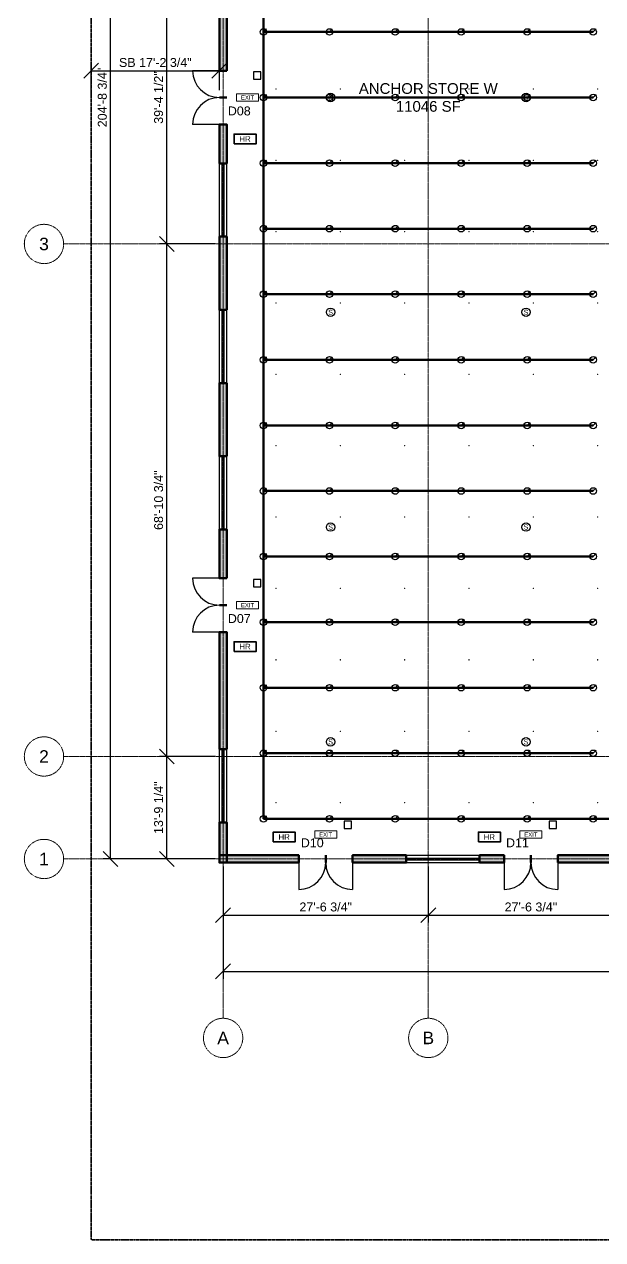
# Model space of a CAD drawing. Header units: inches. Extents: x -108 to 4832, y -12 to 3555.
# Drawn here: x -108 to 824, y 0 to 1961 of the extents above; entities that cross this region are included whole.
import ezdxf
from ezdxf.enums import TextEntityAlignment as Align

# ---------------------------------------------------------------- set-up
doc = ezdxf.new("R2010")
doc.units = ezdxf.units.IN
doc.header["$LTSCALE"] = 0.03937
doc.header["$MEASUREMENT"] = 0
doc.linetypes.add('CENTER', pattern=[5.08, 3.175, -0.635, 0.635, -0.635])
doc.linetypes.add('PHANTOM', pattern=[6.35, 3.175, -0.635, 0.635, -0.635, 0.635, -0.635])
for name, color, linetype, lineweight in [('A-ANNO-DIMS', 1, 'Continuous', 18), ('A-ANNO-SYMB', 2, 'Continuous', 18), ('A-AREA-IDEN', 2, 'Continuous', 18), ('A-DOOR', 3, 'Continuous', 25), ('A-GLAZ', 4, 'Continuous', 25), ('A-WALL', 7, 'Continuous', 50), ('A-WALL-PATT', 8, 'Continuous', 9), ('C-PROP-LINE', 1, 'PHANTOM', 35), ('E-ANNO-TEXT', 52, 'Continuous', 18), ('E-FALM', 230, 'Continuous', 25), ('E-LITE-EMER', 40, 'Continuous', 18), ('FP-ANNO-TEXT', 14, 'Continuous', 18), ('FP-HOSE', 20, 'Continuous', 35), ('FP-SPRK-HEAD', 1, 'Continuous', 25), ('FP-SPRK-PIPE', 12, 'Continuous', 50), ('M-HVAC-SCD', 4, 'Continuous', 18), ('S-GRID', 1, 'CENTER', 13)]:
    doc.layers.add(name, color=color, linetype=linetype, lineweight=lineweight)
doc.styles.add('NCS-ARIAL', font='arial.ttf')
doc.dimstyles.new('ARCH-48', dxfattribs={"dimscale": 192, "dimtxt": 0.075, "dimasz": 0.0625, "dimexe": 0.0625, "dimexo": 0.0625, "dimgap": 0.03125, "dimtad": 1, "dimdec": 4, "dimzin": 3, "dimdsep": 46, "dimlunit": 4, "dimtxsty": 'NCS-ARIAL', "dimtsz": 0.0625, "dimcen": 2.5, "dimclrd": 256, "dimclre": 256, "dimclrt": 256, "dimazin": 3, "dimtfac": 1, "dimtmove": 0, "dimatfit": 3, "dimarcsym": 0})

msp = doc.modelspace()

# ---------------------------------------------------------------- hatches: boundary and pattern name
at = {"layer": 'A-WALL-PATT'}
for points in [[(218.50394, 1885.82677), (218.50394, 2090.55118), (206.69291, 2090.55118), (206.69291, 1885.82677)], [(218.50394, 1736.22047), (218.50394, 1799.2126), (206.69291, 1799.2126), (206.69291, 1736.22047)], [(218.50394, 1500), (218.50394, 1618.11024), (206.69291, 1618.11024), (206.69291, 1500)], [(218.50394, 1263.77953), (218.50394, 1381.88976), (206.69291, 1381.88976), (206.69291, 1263.77953)], [(218.50394, 1066.92913), (218.50394, 1145.66929), (206.69291, 1145.66929), (206.69291, 1066.92913)], [(218.50394, 791.33858), (218.50394, 980.31496), (206.69291, 980.31496), (206.69291, 791.33858)], [(218.50394, 608.26772), (218.50394, 673.22835), (206.69291, 673.22835), (206.69291, 608.26772)], [(206.69291, 608.26772), (334.64567, 608.26772), (334.64567, 620.07874), (206.69291, 620.07874)], [(421.25984, 608.26772), (507.87402, 608.26772), (507.87402, 620.07874), (421.25984, 620.07874)], [(625.98425, 608.26772), (665.35433, 608.26772), (665.35433, 620.07874), (625.98425, 620.07874)], [(751.9685, 608.26772), (1106.29921, 608.26772), (1106.29921, 620.07874), (751.9685, 620.07874)]]:
    msp.add_hatch(color=256, dxfattribs=at).paths.add_polyline_path(points)

# ---------------------------------------------------------------- linework, layer by layer
at = {"layer": 'A-DOOR'}
for p, q in [((206.69291, 1885.82677), (163.38583, 1885.82677)), ((206.69291, 1799.2126), (163.38583, 1799.2126)), ((206.69291, 1066.92913), (163.38583, 1066.92913)), ((206.69291, 980.31496), (163.38583, 980.31496)), ((334.64567, 608.26772), (334.64567, 564.96063)), ((421.25984, 608.26772), (421.25984, 564.96063)), ((665.35433, 608.26772), (665.35433, 564.96063)), ((751.9685, 608.26772), (751.9685, 564.96063))]:
    msp.add_line(p, q, dxfattribs=at)
for centre, start, end in [((206.69291, 1885.82677), 180, -90), ((206.69291, 1799.2126), 90, 180), ((206.69291, 1066.92913), 180, -90), ((206.69291, 980.31496), 90, 180), ((334.64567, 608.26772), -90, 0), ((421.25984, 608.26772), 180, -90), ((665.35433, 608.26772), -90, 0), ((751.9685, 608.26772), 180, -90)]:
    msp.add_arc(centre, 43.30709, start, end, dxfattribs=at)
at = {"layer": 'A-GLAZ'}
for p, q in [((206.69291, 1618.11024), (206.69291, 1736.22047)), ((211.12205, 1618.11024), (211.12205, 1736.22047)), ((214.0748, 1618.11024), (214.0748, 1736.22047)), ((218.50394, 1618.11024), (218.50394, 1736.22047)), ((206.69291, 1381.88976), (206.69291, 1500)), ((211.12205, 1381.88976), (211.12205, 1500)), ((214.0748, 1381.88976), (214.0748, 1500)), ((218.50394, 1381.88976), (218.50394, 1500)), ((206.69291, 1145.66929), (206.69291, 1263.77953)), ((211.12205, 1145.66929), (211.12205, 1263.77953)), ((214.0748, 1145.66929), (214.0748, 1263.77953)), ((218.50394, 1145.66929), (218.50394, 1263.77953)), ((206.69291, 673.22835), (206.69291, 791.33858)), ((211.12205, 673.22835), (211.12205, 791.33858)), ((214.0748, 673.22835), (214.0748, 791.33858)), ((218.50394, 673.22835), (218.50394, 791.33858)), ((507.87402, 620.07874), (625.98425, 620.07874)), ((507.87402, 615.64961), (625.98425, 615.64961)), ((507.87402, 612.69685), (625.98425, 612.69685)), ((507.87402, 608.26772), (625.98425, 608.26772))]:
    msp.add_line(p, q, dxfattribs=at)
at = {"layer": 'A-WALL'}
for p, q in [((218.50394, 1885.82677), (206.69291, 1885.82677)), ((218.50394, 1842.51969), (206.69291, 1842.51969)), ((218.50394, 1842.51969), (206.69291, 1842.51969)), ((218.50394, 1799.2126), (206.69291, 1799.2126)), ((218.50394, 1736.22047), (206.69291, 1736.22047)), ((218.50394, 1618.11024), (206.69291, 1618.11024)), ((218.50394, 1500), (206.69291, 1500)), ((218.50394, 1381.88976), (206.69291, 1381.88976)), ((218.50394, 1263.77953), (206.69291, 1263.77953)), ((218.50394, 1145.66929), (206.69291, 1145.66929)), ((218.50394, 1066.92913), (206.69291, 1066.92913)), ((218.50394, 1023.62205), (206.69291, 1023.62205)), ((218.50394, 1023.62205), (206.69291, 1023.62205)), ((218.50394, 980.31496), (206.69291, 980.31496)), ((218.50394, 791.33858), (206.69291, 791.33858)), ((218.50394, 673.22835), (206.69291, 673.22835)), ((334.64567, 608.26772), (334.64567, 620.07874)), ((377.95276, 608.26772), (377.95276, 620.07874)), ((377.95276, 608.26772), (377.95276, 620.07874)), ((421.25984, 608.26772), (421.25984, 620.07874)), ((507.87402, 608.26772), (507.87402, 620.07874)), ((625.98425, 608.26772), (625.98425, 620.07874)), ((665.35433, 608.26772), (665.35433, 620.07874)), ((708.66142, 608.26772), (708.66142, 620.07874)), ((708.66142, 608.26772), (708.66142, 620.07874)), ((751.9685, 608.26772), (751.9685, 620.07874))]:
    msp.add_line(p, q, dxfattribs=at)
for points in [[(218.50394, 1885.82677), (218.50394, 2090.55118), (206.69291, 2090.55118), (206.69291, 1885.82677)], [(218.50394, 1736.22047), (218.50394, 1799.2126), (206.69291, 1799.2126), (206.69291, 1736.22047)], [(218.50394, 1500), (218.50394, 1618.11024), (206.69291, 1618.11024), (206.69291, 1500)], [(218.50394, 1263.77953), (218.50394, 1381.88976), (206.69291, 1381.88976), (206.69291, 1263.77953)], [(218.50394, 1066.92913), (218.50394, 1145.66929), (206.69291, 1145.66929), (206.69291, 1066.92913)], [(218.50394, 791.33858), (218.50394, 980.31496), (206.69291, 980.31496), (206.69291, 791.33858)], [(218.50394, 608.26772), (218.50394, 673.22835), (206.69291, 673.22835), (206.69291, 608.26772)], [(206.69291, 608.26772), (334.64567, 608.26772), (334.64567, 620.07874), (206.69291, 620.07874)], [(421.25984, 608.26772), (507.87402, 608.26772), (507.87402, 620.07874), (421.25984, 620.07874)], [(625.98425, 608.26772), (665.35433, 608.26772), (665.35433, 620.07874), (625.98425, 620.07874)], [(751.9685, 608.26772), (1106.29921, 608.26772), (1106.29921, 620.07874), (751.9685, 620.07874)]]:
    msp.add_lwpolyline(points, close=True, dxfattribs=at)
at = {"layer": 'C-PROP-LINE'}
msp.add_lwpolyline([(0, 0), (4724.40945, 0), (4724.40945, 3543.30709), (0, 3543.30709)], close=True, dxfattribs=at)
at = {"layer": 'E-FALM'}
for points in [[(261.81102, 1872.04724), (273.62205, 1872.04724), (273.62205, 1883.85827), (261.81102, 1883.85827)], [(261.81102, 1053.14961), (273.62205, 1053.14961), (273.62205, 1064.96063), (261.81102, 1064.96063)], [(407.48031, 663.38583), (419.29134, 663.38583), (419.29134, 675.19685), (407.48031, 675.19685)], [(738.18898, 663.38583), (750, 663.38583), (750, 675.19685), (738.18898, 675.19685)]]:
    msp.add_lwpolyline(points, close=True, dxfattribs=at)
for centre in [(385.82677, 1842.51969), (700.7874, 1842.51969), (385.82677, 1496.06299), (700.7874, 1496.06299), (385.82677, 1149.6063), (700.7874, 1149.6063), (385.82677, 803.14961), (700.7874, 803.14961)]:
    msp.add_circle(centre, 6.80315, dxfattribs=at)
at = {"layer": 'E-LITE-EMER'}
for points in [[(234.25197, 1836.61417), (269.68504, 1836.61417), (269.68504, 1848.4252), (234.25197, 1848.4252)], [(234.25197, 1017.71654), (269.68504, 1017.71654), (269.68504, 1029.52756), (234.25197, 1029.52756)], [(360.23622, 647.6378), (395.66929, 647.6378), (395.66929, 659.44882), (360.23622, 659.44882)], [(690.94488, 647.6378), (726.37795, 647.6378), (726.37795, 659.44882), (690.94488, 659.44882)]]:
    msp.add_lwpolyline(points, close=True, dxfattribs=at)
at = {"layer": 'FP-HOSE'}
for points in [[(230.31496, 1767.71654), (265.74803, 1767.71654), (265.74803, 1783.46457), (230.31496, 1783.46457)], [(230.31496, 948.8189), (265.74803, 948.8189), (265.74803, 964.56693), (230.31496, 964.56693)], [(293.30709, 641.73228), (328.74016, 641.73228), (328.74016, 657.48031), (293.30709, 657.48031)], [(624.01575, 641.73228), (659.44882, 641.73228), (659.44882, 657.48031), (624.01575, 657.48031)]]:
    msp.add_lwpolyline(points, close=True, dxfattribs=at)
at = {"layer": 'FP-SPRK-HEAD'}
for p, q in [((277.55906, 1948.30537), (282.32126, 1953.06758)), ((383.85827, 1948.30537), (388.62047, 1953.06758)), ((490.15748, 1948.30537), (494.91969, 1953.06758)), ((596.45669, 1948.30537), (601.2189, 1953.06758)), ((702.75591, 1948.30537), (707.51811, 1953.06758)), ((809.05512, 1948.30537), (813.81732, 1953.06758)), ((277.55906, 1842.51969), (282.32126, 1847.28189)), ((383.85827, 1842.51969), (388.62047, 1847.28189)), ((490.15748, 1842.51969), (494.91969, 1847.28189)), ((596.45669, 1842.51969), (601.2189, 1847.28189)), ((702.75591, 1842.51969), (707.51811, 1847.28189)), ((809.05512, 1842.51969), (813.81732, 1847.28189)), ((277.55906, 1736.734), (282.32126, 1741.4962)), ((383.85827, 1736.734), (388.62047, 1741.4962)), ((490.15748, 1736.734), (494.91969, 1741.4962)), ((596.45669, 1736.734), (601.2189, 1741.4962)), ((702.75591, 1736.734), (707.51811, 1741.4962)), ((809.05512, 1736.734), (813.81732, 1741.4962)), ((277.55906, 1630.94831), (282.32126, 1635.71051)), ((383.85827, 1630.94831), (388.62047, 1635.71051)), ((490.15748, 1630.94831), (494.91969, 1635.71051)), ((596.45669, 1630.94831), (601.2189, 1635.71051)), ((702.75591, 1630.94831), (707.51811, 1635.71051)), ((809.05512, 1630.94831), (813.81732, 1635.71051)), ((277.55906, 1525.16262), (282.32126, 1529.92482)), ((383.85827, 1525.16262), (388.62047, 1529.92482)), ((490.15748, 1525.16262), (494.91969, 1529.92482)), ((596.45669, 1525.16262), (601.2189, 1529.92482)), ((702.75591, 1525.16262), (707.51811, 1529.92482)), ((809.05512, 1525.16262), (813.81732, 1529.92482)), ((277.55906, 1419.37693), (282.32126, 1424.13913)), ((383.85827, 1419.37693), (388.62047, 1424.13913)), ((490.15748, 1419.37693), (494.91969, 1424.13913)), ((596.45669, 1419.37693), (601.2189, 1424.13913)), ((702.75591, 1419.37693), (707.51811, 1424.13913)), ((809.05512, 1419.37693), (813.81732, 1424.13913)), ((277.55906, 1313.59124), (282.32126, 1318.35344)), ((383.85827, 1313.59124), (388.62047, 1318.35344)), ((490.15748, 1313.59124), (494.91969, 1318.35344)), ((596.45669, 1313.59124), (601.2189, 1318.35344)), ((702.75591, 1313.59124), (707.51811, 1318.35344)), ((809.05512, 1313.59124), (813.81732, 1318.35344)), ((277.55906, 1207.80555), (282.32126, 1212.56775)), ((383.85827, 1207.80555), (388.62047, 1212.56775)), ((490.15748, 1207.80555), (494.91969, 1212.56775)), ((596.45669, 1207.80555), (601.2189, 1212.56775)), ((702.75591, 1207.80555), (707.51811, 1212.56775)), ((809.05512, 1207.80555), (813.81732, 1212.56775)), ((277.55906, 1102.01986), (282.32126, 1106.78206)), ((383.85827, 1102.01986), (388.62047, 1106.78206)), ((490.15748, 1102.01986), (494.91969, 1106.78206)), ((596.45669, 1102.01986), (601.2189, 1106.78206)), ((702.75591, 1102.01986), (707.51811, 1106.78206)), ((809.05512, 1102.01986), (813.81732, 1106.78206)), ((277.55906, 996.23417), (282.32126, 1000.99637)), ((383.85827, 996.23417), (388.62047, 1000.99637)), ((490.15748, 996.23417), (494.91969, 1000.99637)), ((596.45669, 996.23417), (601.2189, 1000.99637)), ((702.75591, 996.23417), (707.51811, 1000.99637)), ((809.05512, 996.23417), (813.81732, 1000.99637)), ((277.55906, 890.44848), (282.32126, 895.21068)), ((383.85827, 890.44848), (388.62047, 895.21068)), ((490.15748, 890.44848), (494.91969, 895.21068)), ((596.45669, 890.44848), (601.2189, 895.21068)), ((702.75591, 890.44848), (707.51811, 895.21068)), ((809.05512, 890.44848), (813.81732, 895.21068)), ((277.55906, 784.66279), (282.32126, 789.42499)), ((383.85827, 784.66279), (388.62047, 789.42499)), ((490.15748, 784.66279), (494.91969, 789.42499)), ((596.45669, 784.66279), (601.2189, 789.42499)), ((702.75591, 784.66279), (707.51811, 789.42499)), ((809.05512, 784.66279), (813.81732, 789.42499)), ((277.55906, 678.8771), (282.32126, 683.6393)), ((383.85827, 678.8771), (388.62047, 683.6393)), ((490.15748, 678.8771), (494.91969, 683.6393)), ((596.45669, 678.8771), (601.2189, 683.6393)), ((702.75591, 678.8771), (707.51811, 683.6393)), ((809.05512, 678.8771), (813.81732, 683.6393))]:
    msp.add_line(p, q, dxfattribs=at)
for centre in [(277.55906, 1948.30537), (383.85827, 1948.30537), (490.15748, 1948.30537), (596.45669, 1948.30537), (702.75591, 1948.30537), (809.05512, 1948.30537), (277.55906, 1842.51969), (383.85827, 1842.51969), (490.15748, 1842.51969), (596.45669, 1842.51969), (702.75591, 1842.51969), (809.05512, 1842.51969), (277.55906, 1736.734), (383.85827, 1736.734), (490.15748, 1736.734), (596.45669, 1736.734), (702.75591, 1736.734), (809.05512, 1736.734), (277.55906, 1630.94831), (383.85827, 1630.94831), (490.15748, 1630.94831), (596.45669, 1630.94831), (702.75591, 1630.94831), (809.05512, 1630.94831), (277.55906, 1525.16262), (383.85827, 1525.16262), (490.15748, 1525.16262), (596.45669, 1525.16262), (702.75591, 1525.16262), (809.05512, 1525.16262), (277.55906, 1419.37693), (383.85827, 1419.37693), (490.15748, 1419.37693), (596.45669, 1419.37693), (702.75591, 1419.37693), (809.05512, 1419.37693), (277.55906, 1313.59124), (383.85827, 1313.59124), (490.15748, 1313.59124), (596.45669, 1313.59124), (702.75591, 1313.59124), (809.05512, 1313.59124), (277.55906, 1207.80555), (383.85827, 1207.80555), (490.15748, 1207.80555), (596.45669, 1207.80555), (702.75591, 1207.80555), (809.05512, 1207.80555), (277.55906, 1102.01986), (383.85827, 1102.01986), (490.15748, 1102.01986), (596.45669, 1102.01986), (702.75591, 1102.01986), (809.05512, 1102.01986), (277.55906, 996.23417), (383.85827, 996.23417), (490.15748, 996.23417), (596.45669, 996.23417), (702.75591, 996.23417), (809.05512, 996.23417), (277.55906, 890.44848), (383.85827, 890.44848), (490.15748, 890.44848), (596.45669, 890.44848), (702.75591, 890.44848), (809.05512, 890.44848), (277.55906, 784.66279), (383.85827, 784.66279), (490.15748, 784.66279), (596.45669, 784.66279), (702.75591, 784.66279), (809.05512, 784.66279), (277.55906, 678.8771), (383.85827, 678.8771), (490.15748, 678.8771), (596.45669, 678.8771), (702.75591, 678.8771), (809.05512, 678.8771)]:
    msp.add_circle(centre, 5.29134, dxfattribs=at)
at = {"layer": 'FP-SPRK-PIPE'}
for p, q in [((277.55906, 1948.30537), (277.55906, 2054.09106)), ((277.55906, 1948.30537), (383.85827, 1948.30537)), ((277.55906, 1842.51969), (277.55906, 1948.30537)), ((383.85827, 1948.30537), (490.15748, 1948.30537)), ((490.15748, 1948.30537), (596.45669, 1948.30537)), ((596.45669, 1948.30537), (702.75591, 1948.30537)), ((702.75591, 1948.30537), (809.05512, 1948.30537)), ((277.55906, 1842.51969), (383.85827, 1842.51969)), ((277.55906, 1736.734), (277.55906, 1842.51969)), ((383.85827, 1842.51969), (490.15748, 1842.51969)), ((490.15748, 1842.51969), (596.45669, 1842.51969)), ((596.45669, 1842.51969), (702.75591, 1842.51969)), ((702.75591, 1842.51969), (809.05512, 1842.51969)), ((277.55906, 1736.734), (383.85827, 1736.734)), ((277.55906, 1630.94831), (277.55906, 1736.734)), ((383.85827, 1736.734), (490.15748, 1736.734)), ((490.15748, 1736.734), (596.45669, 1736.734)), ((596.45669, 1736.734), (702.75591, 1736.734)), ((702.75591, 1736.734), (809.05512, 1736.734)), ((277.55906, 1630.94831), (383.85827, 1630.94831)), ((277.55906, 1525.16262), (277.55906, 1630.94831)), ((383.85827, 1630.94831), (490.15748, 1630.94831)), ((490.15748, 1630.94831), (596.45669, 1630.94831)), ((596.45669, 1630.94831), (702.75591, 1630.94831)), ((702.75591, 1630.94831), (809.05512, 1630.94831)), ((277.55906, 1525.16262), (383.85827, 1525.16262)), ((277.55906, 1419.37693), (277.55906, 1525.16262)), ((383.85827, 1525.16262), (490.15748, 1525.16262)), ((490.15748, 1525.16262), (596.45669, 1525.16262)), ((596.45669, 1525.16262), (702.75591, 1525.16262)), ((702.75591, 1525.16262), (809.05512, 1525.16262)), ((277.55906, 1419.37693), (383.85827, 1419.37693)), ((277.55906, 1313.59124), (277.55906, 1419.37693)), ((383.85827, 1419.37693), (490.15748, 1419.37693)), ((490.15748, 1419.37693), (596.45669, 1419.37693)), ((596.45669, 1419.37693), (702.75591, 1419.37693)), ((702.75591, 1419.37693), (809.05512, 1419.37693)), ((277.55906, 1313.59124), (383.85827, 1313.59124)), ((277.55906, 1207.80555), (277.55906, 1313.59124)), ((383.85827, 1313.59124), (490.15748, 1313.59124)), ((490.15748, 1313.59124), (596.45669, 1313.59124)), ((596.45669, 1313.59124), (702.75591, 1313.59124)), ((702.75591, 1313.59124), (809.05512, 1313.59124)), ((277.55906, 1207.80555), (383.85827, 1207.80555)), ((277.55906, 1102.01986), (277.55906, 1207.80555)), ((383.85827, 1207.80555), (490.15748, 1207.80555)), ((490.15748, 1207.80555), (596.45669, 1207.80555)), ((596.45669, 1207.80555), (702.75591, 1207.80555)), ((702.75591, 1207.80555), (809.05512, 1207.80555)), ((277.55906, 1102.01986), (383.85827, 1102.01986)), ((277.55906, 996.23417), (277.55906, 1102.01986)), ((383.85827, 1102.01986), (490.15748, 1102.01986)), ((490.15748, 1102.01986), (596.45669, 1102.01986)), ((596.45669, 1102.01986), (702.75591, 1102.01986)), ((702.75591, 1102.01986), (809.05512, 1102.01986)), ((277.55906, 996.23417), (383.85827, 996.23417)), ((277.55906, 890.44848), (277.55906, 996.23417)), ((383.85827, 996.23417), (490.15748, 996.23417)), ((490.15748, 996.23417), (596.45669, 996.23417)), ((596.45669, 996.23417), (702.75591, 996.23417)), ((702.75591, 996.23417), (809.05512, 996.23417)), ((277.55906, 890.44848), (383.85827, 890.44848)), ((277.55906, 784.66279), (277.55906, 890.44848)), ((383.85827, 890.44848), (490.15748, 890.44848)), ((490.15748, 890.44848), (596.45669, 890.44848)), ((596.45669, 890.44848), (702.75591, 890.44848)), ((702.75591, 890.44848), (809.05512, 890.44848)), ((277.55906, 784.66279), (383.85827, 784.66279)), ((277.55906, 678.8771), (277.55906, 784.66279)), ((383.85827, 784.66279), (490.15748, 784.66279)), ((490.15748, 784.66279), (596.45669, 784.66279)), ((596.45669, 784.66279), (702.75591, 784.66279)), ((702.75591, 784.66279), (809.05512, 784.66279)), ((277.55906, 678.8771), (383.85827, 678.8771)), ((277.55906, 678.8771), (874.01575, 678.8771)), ((383.85827, 678.8771), (490.15748, 678.8771)), ((490.15748, 678.8771), (596.45669, 678.8771)), ((596.45669, 678.8771), (702.75591, 678.8771)), ((702.75591, 678.8771), (809.05512, 678.8771))]:
    msp.add_line(p, q, dxfattribs=at)
at = {"layer": 'M-HVAC-SCD'}
for p, q in [((297.60266, 1856.00161), (298.19786, 1856.59681)), ((297.60266, 1856.59681), (298.19786, 1856.00161)), ((401.2772, 1856.00161), (401.8724, 1856.59681)), ((401.2772, 1856.59681), (401.8724, 1856.00161)), ((504.95174, 1856.00161), (505.54694, 1856.59681)), ((504.95174, 1856.59681), (505.54694, 1856.00161)), ((608.62628, 1856.00161), (609.22149, 1856.59681)), ((608.62628, 1856.59681), (609.22149, 1856.00161)), ((712.30082, 1856.00161), (712.89603, 1856.59681)), ((712.30082, 1856.59681), (712.89603, 1856.00161)), ((815.97537, 1856.00161), (816.57057, 1856.59681)), ((815.97537, 1856.59681), (816.57057, 1856.00161)), ((297.60266, 1740.891), (298.19786, 1741.4862)), ((297.60266, 1741.4862), (298.19786, 1740.891)), ((401.2772, 1740.891), (401.8724, 1741.4862)), ((401.2772, 1741.4862), (401.8724, 1740.891)), ((504.95174, 1740.891), (505.54694, 1741.4862)), ((504.95174, 1741.4862), (505.54694, 1740.891)), ((608.62628, 1740.891), (609.22149, 1741.4862)), ((608.62628, 1741.4862), (609.22149, 1740.891)), ((712.30082, 1740.891), (712.89603, 1741.4862)), ((712.30082, 1741.4862), (712.89603, 1740.891)), ((815.97537, 1740.891), (816.57057, 1741.4862)), ((815.97537, 1741.4862), (816.57057, 1740.891)), ((297.60266, 1625.78039), (298.19786, 1626.37559)), ((297.60266, 1626.37559), (298.19786, 1625.78039)), ((401.2772, 1625.78039), (401.8724, 1626.37559)), ((401.2772, 1626.37559), (401.8724, 1625.78039)), ((504.95174, 1625.78039), (505.54694, 1626.37559)), ((504.95174, 1626.37559), (505.54694, 1625.78039)), ((608.62628, 1625.78039), (609.22149, 1626.37559)), ((608.62628, 1626.37559), (609.22149, 1625.78039)), ((712.30082, 1625.78039), (712.89603, 1626.37559)), ((712.30082, 1626.37559), (712.89603, 1625.78039)), ((815.97537, 1625.78039), (816.57057, 1626.37559)), ((815.97537, 1626.37559), (816.57057, 1625.78039)), ((297.60266, 1510.66978), (298.19786, 1511.26498)), ((297.60266, 1511.26498), (298.19786, 1510.66978)), ((401.2772, 1510.66978), (401.8724, 1511.26498)), ((401.2772, 1511.26498), (401.8724, 1510.66978)), ((504.95174, 1510.66978), (505.54694, 1511.26498)), ((504.95174, 1511.26498), (505.54694, 1510.66978)), ((608.62628, 1510.66978), (609.22149, 1511.26498)), ((608.62628, 1511.26498), (609.22149, 1510.66978)), ((712.30082, 1510.66978), (712.89603, 1511.26498)), ((712.30082, 1511.26498), (712.89603, 1510.66978)), ((815.97537, 1510.66978), (816.57057, 1511.26498)), ((815.97537, 1511.26498), (816.57057, 1510.66978)), ((297.60266, 1395.55917), (298.19786, 1396.15437)), ((297.60266, 1396.15437), (298.19786, 1395.55917)), ((401.2772, 1395.55917), (401.8724, 1396.15437)), ((401.2772, 1396.15437), (401.8724, 1395.55917)), ((504.95174, 1395.55917), (505.54694, 1396.15437)), ((504.95174, 1396.15437), (505.54694, 1395.55917)), ((608.62628, 1395.55917), (609.22149, 1396.15437)), ((608.62628, 1396.15437), (609.22149, 1395.55917)), ((712.30082, 1395.55917), (712.89603, 1396.15437)), ((712.30082, 1396.15437), (712.89603, 1395.55917)), ((815.97537, 1395.55917), (816.57057, 1396.15437)), ((815.97537, 1396.15437), (816.57057, 1395.55917)), ((297.60266, 1280.44856), (298.19786, 1281.04376)), ((297.60266, 1281.04376), (298.19786, 1280.44856)), ((401.2772, 1280.44856), (401.8724, 1281.04376)), ((401.2772, 1281.04376), (401.8724, 1280.44856)), ((504.95174, 1280.44856), (505.54694, 1281.04376)), ((504.95174, 1281.04376), (505.54694, 1280.44856)), ((608.62628, 1280.44856), (609.22149, 1281.04376)), ((608.62628, 1281.04376), (609.22149, 1280.44856)), ((712.30082, 1280.44856), (712.89603, 1281.04376)), ((712.30082, 1281.04376), (712.89603, 1280.44856)), ((815.97537, 1280.44856), (816.57057, 1281.04376)), ((815.97537, 1281.04376), (816.57057, 1280.44856)), ((297.60266, 1165.33794), (298.19786, 1165.93315)), ((297.60266, 1165.93315), (298.19786, 1165.33794)), ((401.2772, 1165.33794), (401.8724, 1165.93315)), ((401.2772, 1165.93315), (401.8724, 1165.33794)), ((504.95174, 1165.33794), (505.54694, 1165.93315)), ((504.95174, 1165.93315), (505.54694, 1165.33794)), ((608.62628, 1165.33794), (609.22149, 1165.93315)), ((608.62628, 1165.93315), (609.22149, 1165.33794)), ((712.30082, 1165.33794), (712.89603, 1165.93315)), ((712.30082, 1165.93315), (712.89603, 1165.33794)), ((815.97537, 1165.33794), (816.57057, 1165.93315)), ((815.97537, 1165.93315), (816.57057, 1165.33794)), ((297.60266, 1050.22733), (298.19786, 1050.82253)), ((297.60266, 1050.82253), (298.19786, 1050.22733)), ((401.2772, 1050.22733), (401.8724, 1050.82253)), ((401.2772, 1050.82253), (401.8724, 1050.22733)), ((504.95174, 1050.22733), (505.54694, 1050.82253)), ((504.95174, 1050.82253), (505.54694, 1050.22733)), ((608.62628, 1050.22733), (609.22149, 1050.82253)), ((608.62628, 1050.82253), (609.22149, 1050.22733)), ((712.30082, 1050.22733), (712.89603, 1050.82253)), ((712.30082, 1050.82253), (712.89603, 1050.22733)), ((815.97537, 1050.22733), (816.57057, 1050.82253)), ((815.97537, 1050.82253), (816.57057, 1050.22733)), ((297.60266, 935.11672), (298.19786, 935.71192)), ((297.60266, 935.71192), (298.19786, 935.11672)), ((401.2772, 935.11672), (401.8724, 935.71192)), ((401.2772, 935.71192), (401.8724, 935.11672)), ((504.95174, 935.11672), (505.54694, 935.71192)), ((504.95174, 935.71192), (505.54694, 935.11672)), ((608.62628, 935.11672), (609.22149, 935.71192)), ((608.62628, 935.71192), (609.22149, 935.11672)), ((712.30082, 935.11672), (712.89603, 935.71192)), ((712.30082, 935.71192), (712.89603, 935.11672)), ((815.97537, 935.11672), (816.57057, 935.71192)), ((815.97537, 935.71192), (816.57057, 935.11672)), ((297.60266, 820.00611), (298.19786, 820.60131)), ((297.60266, 820.60131), (298.19786, 820.00611)), ((401.2772, 820.00611), (401.8724, 820.60131)), ((401.2772, 820.60131), (401.8724, 820.00611)), ((504.95174, 820.00611), (505.54694, 820.60131)), ((504.95174, 820.60131), (505.54694, 820.00611)), ((608.62628, 820.00611), (609.22149, 820.60131)), ((608.62628, 820.60131), (609.22149, 820.00611)), ((712.30082, 820.00611), (712.89603, 820.60131)), ((712.30082, 820.60131), (712.89603, 820.00611)), ((815.97537, 820.00611), (816.57057, 820.60131)), ((815.97537, 820.60131), (816.57057, 820.00611)), ((297.60266, 704.8955), (298.19786, 705.4907)), ((297.60266, 705.4907), (298.19786, 704.8955)), ((401.2772, 704.8955), (401.8724, 705.4907)), ((401.2772, 705.4907), (401.8724, 704.8955)), ((504.95174, 704.8955), (505.54694, 705.4907)), ((504.95174, 705.4907), (505.54694, 704.8955)), ((608.62628, 704.8955), (609.22149, 705.4907)), ((608.62628, 705.4907), (609.22149, 704.8955)), ((712.30082, 704.8955), (712.89603, 705.4907)), ((712.30082, 705.4907), (712.89603, 704.8955)), ((815.97537, 704.8955), (816.57057, 705.4907)), ((815.97537, 705.4907), (816.57057, 704.8955))]:
    msp.add_line(p, q, dxfattribs=at)
for points in [[(297.60266, 1856.00161), (298.19786, 1856.00161), (298.19786, 1856.59681), (297.60266, 1856.59681)], [(401.2772, 1856.00161), (401.8724, 1856.00161), (401.8724, 1856.59681), (401.2772, 1856.59681)], [(504.95174, 1856.00161), (505.54694, 1856.00161), (505.54694, 1856.59681), (504.95174, 1856.59681)], [(608.62628, 1856.00161), (609.22149, 1856.00161), (609.22149, 1856.59681), (608.62628, 1856.59681)], [(712.30082, 1856.00161), (712.89603, 1856.00161), (712.89603, 1856.59681), (712.30082, 1856.59681)], [(815.97537, 1856.00161), (816.57057, 1856.00161), (816.57057, 1856.59681), (815.97537, 1856.59681)], [(297.60266, 1740.891), (298.19786, 1740.891), (298.19786, 1741.4862), (297.60266, 1741.4862)], [(401.2772, 1740.891), (401.8724, 1740.891), (401.8724, 1741.4862), (401.2772, 1741.4862)], [(504.95174, 1740.891), (505.54694, 1740.891), (505.54694, 1741.4862), (504.95174, 1741.4862)], [(608.62628, 1740.891), (609.22149, 1740.891), (609.22149, 1741.4862), (608.62628, 1741.4862)], [(712.30082, 1740.891), (712.89603, 1740.891), (712.89603, 1741.4862), (712.30082, 1741.4862)], [(815.97537, 1740.891), (816.57057, 1740.891), (816.57057, 1741.4862), (815.97537, 1741.4862)], [(297.60266, 1625.78039), (298.19786, 1625.78039), (298.19786, 1626.37559), (297.60266, 1626.37559)], [(401.2772, 1625.78039), (401.8724, 1625.78039), (401.8724, 1626.37559), (401.2772, 1626.37559)], [(504.95174, 1625.78039), (505.54694, 1625.78039), (505.54694, 1626.37559), (504.95174, 1626.37559)], [(608.62628, 1625.78039), (609.22149, 1625.78039), (609.22149, 1626.37559), (608.62628, 1626.37559)], [(712.30082, 1625.78039), (712.89603, 1625.78039), (712.89603, 1626.37559), (712.30082, 1626.37559)], [(815.97537, 1625.78039), (816.57057, 1625.78039), (816.57057, 1626.37559), (815.97537, 1626.37559)], [(297.60266, 1510.66978), (298.19786, 1510.66978), (298.19786, 1511.26498), (297.60266, 1511.26498)], [(401.2772, 1510.66978), (401.8724, 1510.66978), (401.8724, 1511.26498), (401.2772, 1511.26498)], [(504.95174, 1510.66978), (505.54694, 1510.66978), (505.54694, 1511.26498), (504.95174, 1511.26498)], [(608.62628, 1510.66978), (609.22149, 1510.66978), (609.22149, 1511.26498), (608.62628, 1511.26498)], [(712.30082, 1510.66978), (712.89603, 1510.66978), (712.89603, 1511.26498), (712.30082, 1511.26498)], [(815.97537, 1510.66978), (816.57057, 1510.66978), (816.57057, 1511.26498), (815.97537, 1511.26498)], [(297.60266, 1395.55917), (298.19786, 1395.55917), (298.19786, 1396.15437), (297.60266, 1396.15437)], [(401.2772, 1395.55917), (401.8724, 1395.55917), (401.8724, 1396.15437), (401.2772, 1396.15437)], [(504.95174, 1395.55917), (505.54694, 1395.55917), (505.54694, 1396.15437), (504.95174, 1396.15437)], [(608.62628, 1395.55917), (609.22149, 1395.55917), (609.22149, 1396.15437), (608.62628, 1396.15437)], [(712.30082, 1395.55917), (712.89603, 1395.55917), (712.89603, 1396.15437), (712.30082, 1396.15437)], [(815.97537, 1395.55917), (816.57057, 1395.55917), (816.57057, 1396.15437), (815.97537, 1396.15437)], [(297.60266, 1280.44856), (298.19786, 1280.44856), (298.19786, 1281.04376), (297.60266, 1281.04376)], [(401.2772, 1280.44856), (401.8724, 1280.44856), (401.8724, 1281.04376), (401.2772, 1281.04376)], [(504.95174, 1280.44856), (505.54694, 1280.44856), (505.54694, 1281.04376), (504.95174, 1281.04376)], [(608.62628, 1280.44856), (609.22149, 1280.44856), (609.22149, 1281.04376), (608.62628, 1281.04376)], [(712.30082, 1280.44856), (712.89603, 1280.44856), (712.89603, 1281.04376), (712.30082, 1281.04376)], [(815.97537, 1280.44856), (816.57057, 1280.44856), (816.57057, 1281.04376), (815.97537, 1281.04376)], [(297.60266, 1165.33794), (298.19786, 1165.33794), (298.19786, 1165.93315), (297.60266, 1165.93315)], [(401.2772, 1165.33794), (401.8724, 1165.33794), (401.8724, 1165.93315), (401.2772, 1165.93315)], [(504.95174, 1165.33794), (505.54694, 1165.33794), (505.54694, 1165.93315), (504.95174, 1165.93315)], [(608.62628, 1165.33794), (609.22149, 1165.33794), (609.22149, 1165.93315), (608.62628, 1165.93315)], [(712.30082, 1165.33794), (712.89603, 1165.33794), (712.89603, 1165.93315), (712.30082, 1165.93315)], [(815.97537, 1165.33794), (816.57057, 1165.33794), (816.57057, 1165.93315), (815.97537, 1165.93315)], [(297.60266, 1050.22733), (298.19786, 1050.22733), (298.19786, 1050.82253), (297.60266, 1050.82253)], [(401.2772, 1050.22733), (401.8724, 1050.22733), (401.8724, 1050.82253), (401.2772, 1050.82253)], [(504.95174, 1050.22733), (505.54694, 1050.22733), (505.54694, 1050.82253), (504.95174, 1050.82253)], [(608.62628, 1050.22733), (609.22149, 1050.22733), (609.22149, 1050.82253), (608.62628, 1050.82253)], [(712.30082, 1050.22733), (712.89603, 1050.22733), (712.89603, 1050.82253), (712.30082, 1050.82253)], [(815.97537, 1050.22733), (816.57057, 1050.22733), (816.57057, 1050.82253), (815.97537, 1050.82253)], [(297.60266, 935.11672), (298.19786, 935.11672), (298.19786, 935.71192), (297.60266, 935.71192)], [(401.2772, 935.11672), (401.8724, 935.11672), (401.8724, 935.71192), (401.2772, 935.71192)], [(504.95174, 935.11672), (505.54694, 935.11672), (505.54694, 935.71192), (504.95174, 935.71192)], [(608.62628, 935.11672), (609.22149, 935.11672), (609.22149, 935.71192), (608.62628, 935.71192)], [(712.30082, 935.11672), (712.89603, 935.11672), (712.89603, 935.71192), (712.30082, 935.71192)], [(815.97537, 935.11672), (816.57057, 935.11672), (816.57057, 935.71192), (815.97537, 935.71192)], [(297.60266, 820.00611), (298.19786, 820.00611), (298.19786, 820.60131), (297.60266, 820.60131)], [(401.2772, 820.00611), (401.8724, 820.00611), (401.8724, 820.60131), (401.2772, 820.60131)], [(504.95174, 820.00611), (505.54694, 820.00611), (505.54694, 820.60131), (504.95174, 820.60131)], [(608.62628, 820.00611), (609.22149, 820.00611), (609.22149, 820.60131), (608.62628, 820.60131)], [(712.30082, 820.00611), (712.89603, 820.00611), (712.89603, 820.60131), (712.30082, 820.60131)], [(815.97537, 820.00611), (816.57057, 820.00611), (816.57057, 820.60131), (815.97537, 820.60131)], [(297.60266, 704.8955), (298.19786, 704.8955), (298.19786, 705.4907), (297.60266, 705.4907)], [(401.2772, 704.8955), (401.8724, 704.8955), (401.8724, 705.4907), (401.2772, 705.4907)], [(504.95174, 704.8955), (505.54694, 704.8955), (505.54694, 705.4907), (504.95174, 705.4907)], [(608.62628, 704.8955), (609.22149, 704.8955), (609.22149, 705.4907), (608.62628, 705.4907)], [(712.30082, 704.8955), (712.89603, 704.8955), (712.89603, 705.4907), (712.30082, 705.4907)], [(815.97537, 704.8955), (816.57057, 704.8955), (816.57057, 705.4907), (815.97537, 705.4907)]]:
    msp.add_lwpolyline(points, close=True, dxfattribs=at)
at = {"layer": 'S-GRID'}
for p, q in [((212.59843, 357.16535), (212.59843, 3327.87402)), ((543.30709, 357.16535), (543.30709, 3327.87402)), ((-44.40945, 1606.29921), (4768.8189, 1606.29921)), ((-44.40945, 779.52756), (4768.8189, 779.52756)), ((-44.40945, 614.17323), (4768.8189, 614.17323))]:
    msp.add_line(p, q, dxfattribs=at)
for centre in [(-76.08945, 1606.29921), (-76.08945, 779.52756), (-76.08945, 614.17323), (212.59843, 325.48535), (543.30709, 325.48535)]:
    msp.add_circle(centre, 31.68, dxfattribs=at)

# ---------------------------------------------------------------- texts
at = {"layer": 'A-ANNO-SYMB', "style": 'NCS-ARIAL'}
for s, p in [('D08', (238.66394, 1820.86614)), ('D07', (238.66394, 1001.9685)), ('D10', (356.29921, 640.23874)), ('D11', (687.00787, 640.23874))]:
    msp.add_text(s, height=14.4, dxfattribs=at).set_placement(p, align=Align.MIDDLE_CENTER)
at = {"layer": 'A-AREA-IDEN', "insert": (543.30709, 1842.51969), "char_height": 17.28, "attachment_point": 5, "style": 'NCS-ARIAL'}
msp.add_mtext('ANCHOR STORE W\\P11046 SF', dxfattribs=at)
at = {"layer": 'E-ANNO-TEXT', "style": 'NCS-ARIAL'}
for p in [(251.9685, 1842.51969), (251.9685, 1023.62205), (377.95276, 653.54331), (708.66142, 653.54331)]:
    msp.add_text('EXIT', height=6.80315, dxfattribs=at).set_placement(p, align=Align.MIDDLE_CENTER)
at = {"layer": 'E-FALM', "style": 'NCS-ARIAL'}
for p in [(385.82677, 1842.51969), (700.7874, 1842.51969), (385.82677, 1496.06299), (700.7874, 1496.06299), (385.82677, 1149.6063), (700.7874, 1149.6063), (385.82677, 803.14961), (700.7874, 803.14961)]:
    msp.add_text('S', height=8.16378, dxfattribs=at).set_placement(p, align=Align.MIDDLE_CENTER)
at = {"layer": 'FP-ANNO-TEXT', "style": 'NCS-ARIAL'}
for p in [(248.0315, 1775.59055), (248.0315, 956.69291), (311.02362, 649.6063), (641.73228, 649.6063)]:
    msp.add_text('HR', height=9.070866, dxfattribs=at).set_placement(p, align=Align.MIDDLE_CENTER)
at = {"layer": 'S-GRID', "style": 'NCS-ARIAL'}
for s, p in [('3', (-76.08945, 1606.29921)), ('2', (-76.08945, 779.52756)), ('1', (-76.08945, 614.17323)), ('A', (212.59843, 325.48535)), ('B', (543.30709, 325.48535))]:
    msp.add_text(s, height=20.16, dxfattribs=at).set_placement(p, align=Align.MIDDLE_CENTER)

# ---------------------------------------------------------------- dimensions: what is measured, and where the dimension line sits
at = {"layer": 'A-ANNO-DIMS'}
for base, p1, p2, text in [((31.1811, 614.17323), (212.59843, 614.17323), (212.59843, 3070.86614), '204\'-8 3/4"'), ((121.88976, 1606.29921), (212.59843, 1606.29921), (212.59843, 2078.74016), '39\'-4 1/2"'), ((121.88976, 779.52756), (212.59843, 779.52756), (212.59843, 1606.29921), '68\'-10 3/4"'), ((121.88976, 614.17323), (212.59843, 614.17323), (212.59843, 779.52756), '13\'-9 1/4"')]:
    msp.add_linear_dim(base=base, p1=p1, p2=p2, angle=90, text=text, dimstyle='ARCH-48', dxfattribs=at).render()
for base, p1, p2, text in [((0, 1885.71969), (0, 1842.51969), (206.69291, 1842.51969), 'SB 17\'-2 3/4"'), ((212.59843, 523.46457), (212.59843, 614.17323), (543.30709, 614.17323), '27\'-6 3/4"'), ((212.59843, 432.75591), (212.59843, 614.17323), (4511.81102, 614.17323), '358\'-3 1/4"'), ((543.30709, 523.46457), (543.30709, 614.17323), (874.01575, 614.17323), '27\'-6 3/4"')]:
    msp.add_linear_dim(base=base, p1=p1, p2=p2, text=text, dimstyle='ARCH-48', dxfattribs=at).render()

doc.saveas('drawing.dxf')
